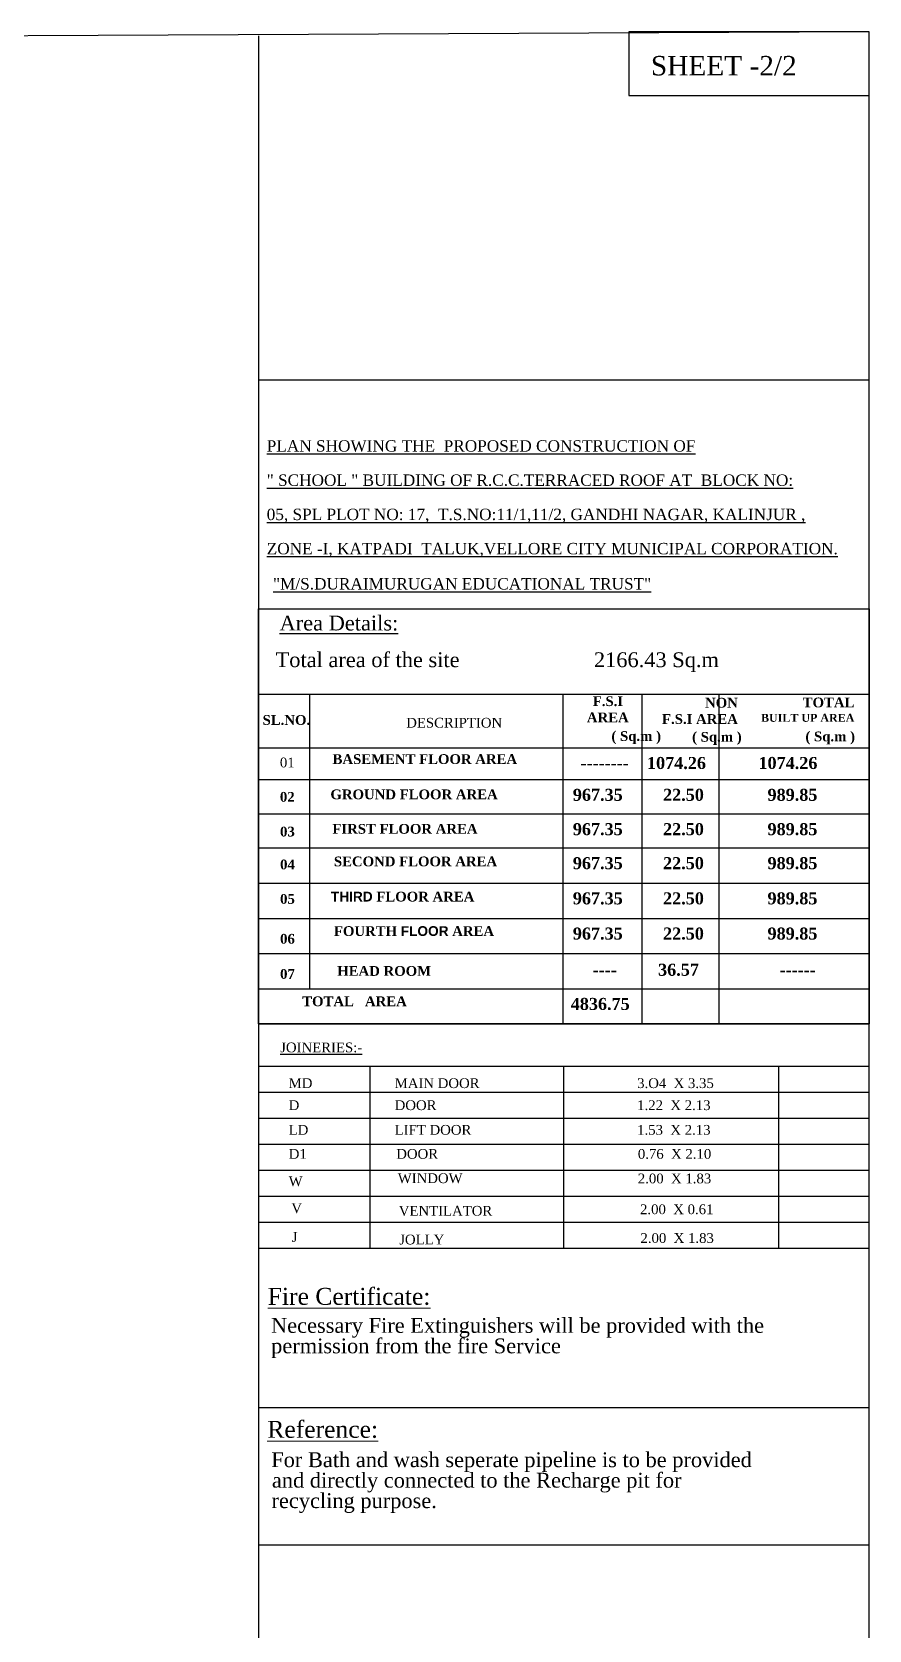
# Model space of a CAD drawing. Header units: metres. Extents: x 789 to 1127, y 8 to 183.
# Drawn here: x 966.54 to 985.81, y 63 to 99.77 of the extents above; entities that cross this region are included whole.
import ezdxf

# ---------------------------------------------------------------- set-up
doc = ezdxf.new("R2010")
doc.units = ezdxf.units.M
doc.header["$MEASUREMENT"] = 0
doc.layers.add('T E X T', color=7, linetype='Continuous')
doc.layers.add('TEXT1', color=7, linetype='Continuous')
doc.styles.add('S', font='swiss.ttf')
doc.styles.get("Standard").update_dxf_attribs({"font": 'BOOKOS.TTF'})
doc.styles.add('style1', font='romantic.ttf')
doc.styles.add('TIMES', font='BOOKOS.TTF')

msp = doc.modelspace()

# ---------------------------------------------------------------- linework, layer by layer
at = {"layer": 'TEXT1', "color": 12}
for p, q in [((971.75597, 99.67767), (971.75597, 33.14967)), ((985.81404, 91.75782), (971.75597, 91.75782)), ((971.75597, 91.75782), (971.75597, 86.4903)), ((985.81404, 86.4903), (985.81404, 91.75782)), ((971.75597, 76.94334), (971.75597, 86.4903)), ((971.75597, 86.4903), (985.81404, 86.4903)), ((971.75597, 86.4903), (985.81404, 86.4903)), ((985.81404, 86.4903), (985.81404, 76.94334)), ((971.75597, 84.52835), (985.81404, 84.52835)), ((972.93934, 77.75302), (972.93934, 84.52835)), ((978.76882, 76.94334), (978.76882, 84.52835)), ((980.58819, 76.94334), (980.58819, 84.52835)), ((982.36464, 76.94334), (982.36464, 84.52835)), ((971.75597, 83.29665), (985.81404, 83.29665)), ((971.75597, 82.56406), (985.81404, 82.56406)), ((971.75597, 81.77382), (985.81404, 81.77382)), ((971.75597, 80.99175), (985.81404, 80.99175)), ((971.75597, 80.18207), (985.81404, 80.18207)), ((971.75597, 79.37239), (985.81404, 79.37239)), ((971.75597, 78.56271), (985.81404, 78.56271)), ((971.75597, 77.75302), (985.81404, 77.75302)), ((971.75597, 76.94334), (985.81404, 76.94334)), ((985.81404, 76.94334), (971.75597, 76.94334)), ((971.75597, 76.94334), (985.81404, 76.94334)), ((971.75597, 75.97148), (985.81404, 75.97148)), ((974.32565, 71.78688), (974.32565, 75.97148)), ((978.785, 71.78688), (978.785, 75.97148)), ((983.73487, 71.78688), (983.73487, 75.97148)), ((971.75597, 75.37368), (985.81404, 75.37368)), ((971.75597, 74.77588), (985.81404, 74.77588)), ((971.75597, 74.17808), (985.81404, 74.17808)), ((971.75597, 73.58028), (985.81404, 73.58028)), ((971.75597, 72.98248), (985.81404, 72.98248)), ((971.75597, 72.38468), (985.81404, 72.38468)), ((971.75597, 71.78688), (985.81404, 71.78688)), ((971.75597, 68.11882), (985.81404, 68.11882)), ((971.75597, 64.957), (985.81404, 64.957))]:
    msp.add_line(p, q, dxfattribs=at)
for points in [[(985.81404, 99.7669), (908.34527, 99.39811), (908.34527, 33.14967), (985.81404, 33.14967)], [(985.81404, 99.7669), (980.28084, 99.7669), (980.28084, 98.30392), (985.81404, 98.30392)]]:
    msp.add_lwpolyline(points, close=True, dxfattribs=at)

# ---------------------------------------------------------------- texts
at = {"layer": 'T E X T', "char_height": 0.2625, "attachment_point": 1, "line_spacing_factor": 1.8}
for s, insert, width in [('\\A1;{\\LPLAN SHOWING THE  PROPOSED CONSTRUCTION OF  \\P\\C7;" SCHOOL " \\C256;BUILDING\\C7; OF \\C256;R.C.C.TERRACED ROOF AT  BLOCK NO: \\P05, SPL PLOT NO: 17,  T.S.NO:11/1,11/2, GANDHI NAGAR, KALINJUR ,\\PZONE -I, KATPADI  TALUK,VELLORE CITY MUNICIPAL CORPORATION.}', (971.9466, 90.37343), 72.8174345), ('\\A1;{\\L"M/S.DURAIMURUGAN EDUCATIONAL TRUST"}', (972.09211, 87.20097), 22.1462894)]:
    msp.add_mtext(s, dxfattribs=dict(at, insert=insert, width=width))
at = {"layer": 'T E X T', "lineweight": -2, "char_height": 0.34125, "attachment_point": 1, "style": 'S'}
for s, insert, width in [('{\\fTimes New Roman|b0|i0|c0|p18;\\LArea Details:\\l                                     }', (972.24252, 86.33725), 11.6623039), ('\\A1;{\\fTimes New Roman|b0|i0|c0|p18;Total area of the site \\A0;                       2166.43 Sq.m}', (972.15091, 85.49332), 14.2326249)]:
    msp.add_mtext(s, dxfattribs=dict(at, insert=insert, width=width))
at = {"layer": 'T E X T', "style": 'style1'}
for s, insert, char_height, width, attachment_point in [('{\\fTimes New Roman|b1|i0|c0|p18;\\W9.67087; \\W4; \\W1;F.S.I\\P\\W8.06344; \\W4; \\W1;AREA}', (978.29223, 84.48179), 0.225, 2.6123685, 1), ('\\pt1.35;{\\fTimes New Roman|b1|i0|c0|p18; NON \\PF.S.I AREA }', (982.79388, 84.44598), 0.225, 2.6123685, 3), ('\\pt1.35;{\\fTimes New Roman|b1|i0|c0|p18;TOTAL\\P\\H0.8135x;BUILT UP AREA\\H1.22925x;\\P }', (985.47638, 84.45221), 0.225, 2.6123685, 3), ('{\\fTimes New Roman|b1|i0|c0|p18;SL.NO.}', (971.85155, 84.0492), 0.225, 1.1763853, 1), ('\\pt1.35;{\\fTimes New Roman|b0|i0|c0|p18;DESCRIPTION}', (975.15776, 83.98563), 0.225, 2.6123685, 1), ('\\pt1.35;{\\fTimes New Roman|b1|i0|c0|p18;( Sq.m )}', (981.02479, 83.67916), 0.225, 2.6123685, 3), ('\\pt1.35;{\\fTimes New Roman|b1|i0|c0|p18;( Sq.m )}', (982.88196, 83.66136), 0.225, 2.6123685, 3), ('\\pt1.35;{\\fTimes New Roman|b1|i0|c0|p18;( Sq.m )}', (985.49121, 83.67041), 0.225, 2.6123685, 3), ('{\\fTimes New Roman|b1|i0|c0|p18;BASEMENT FLOOR AREA }', (973.46256, 83.14915), 0.225, 11.7912752, 1), ('{\\fTimes New Roman|b0|i0|c0|p18;01}', (972.25016, 83.07077), 0.225, 0.4457374, 1), ('{\\fTimes New Roman|b1|i0|c0|p18;--------}', (980.28268, 83.08517), 0.2765817, 2.0530975, 3), ('{\\fTimes New Roman|b1|i0|c0|p18;1074.26}', (982.05914, 83.08517), 0.2765817, 2.0530975, 3), ('{\\fTimes New Roman|b1|i0|c0|p18;1074.26}', (984.62518, 83.08517), 0.2765817, 2.0530975, 3), ('{\\fTimes New Roman|b1|i0|c0|p18;02}', (972.25016, 82.28054), 0.225, 0.6024445, 1), ('{\\fTimes New Roman|b1|i0|c0|p18;GROUND FLOOR AREA}', (973.41244, 82.33764), 0.225, 11.7912752, 1), ('{\\fTimes New Roman|b1|i0|c0|p18;967.35}', (980.14277, 82.35258), 0.2765817, 2.0530975, 3), ('{\\fTimes New Roman|b1|i0|c0|p18;22.50}', (982.01107, 82.35258), 0.2765817, 2.0530975, 3), ('{\\fTimes New Roman|b1|i0|c0|p18;989.85}', (984.62518, 82.35258), 0.2765817, 2.0530975, 3), ('{\\fTimes New Roman|b1|i0|c0|p18;03}', (972.25351, 81.48061), 0.225, 0.5711031, 1), ('{\\fTimes New Roman|b1|i0|c0|p18;FIRST FLOOR AREA}', (973.45807, 81.54412), 0.225, 11.7912752, 1), ('{\\fTimes New Roman|b1|i0|c0|p18;967.35}', (980.14277, 81.56234), 0.2765817, 2.0530975, 3), ('{\\fTimes New Roman|b1|i0|c0|p18;22.50}', (982.01107, 81.56234), 0.2765817, 2.0530975, 3), ('{\\fTimes New Roman|b1|i0|c0|p18;989.85}', (984.62518, 81.56234), 0.2765817, 2.0530975, 3), ('{\\fTimes New Roman|b1|i0|c0|p18;04}', (972.2546, 80.72475), 0.225, 0.5711031, 1), ('{\\fTimes New Roman|b1|i0|c0|p18;SECOND FLOOR AREA }', (973.49374, 80.79441), 0.225, 11.7912752, 1), ('{\\fTimes New Roman|b1|i0|c0|p18;967.35}', (980.14277, 80.78027), 0.2765817, 2.0530975, 3), ('{\\fTimes New Roman|b1|i0|c0|p18;22.50}', (982.01107, 80.78027), 0.2765817, 2.0530975, 3), ('{\\fTimes New Roman|b1|i0|c0|p18;989.85}', (984.62518, 80.78027), 0.2765817, 2.0530975, 3), ('{\\fTimes New Roman|b1|i0|c0|p18;05}', (972.2546, 79.93186), 0.225, 0.5711031, 1), ('{\\fTimes New Roman|b1|i0|c0|p18; \\fSwis721 BT|b1|i0|c0|p34;THIRD\\fTimes New Roman|b1|i0|c0|p18; FLOOR AREA }', (973.34065, 79.98473), 0.225, 11.7912752, 1), ('{\\fTimes New Roman|b1|i0|c0|p18;967.35}', (980.14277, 79.97058), 0.2765817, 2.0530975, 3), ('{\\fTimes New Roman|b1|i0|c0|p18;22.50}', (982.01107, 79.97058), 0.2765817, 2.0530975, 3), ('{\\fTimes New Roman|b1|i0|c0|p18;989.85}', (984.62518, 79.97058), 0.2765817, 2.0530975, 3), ('{\\fTimes New Roman|b1|i0|c0|p18;FOURTH \\fSwis721 BT|b1|i0|c0|p34;FLOOR\\fTimes New Roman|b1|i0|c0|p18; AREA}', (973.49374, 79.19184), 0.225, 11.7912752, 1), ('{\\fTimes New Roman|b1|i0|c0|p18;967.35}', (980.14277, 79.1609), 0.2765817, 2.0530975, 3), ('{\\fTimes New Roman|b1|i0|c0|p18;22.50}', (982.01107, 79.1609), 0.2765817, 2.0530975, 3), ('{\\fTimes New Roman|b1|i0|c0|p18;989.85}', (984.62518, 79.1609), 0.2765817, 2.0530975, 3), ('{\\fTimes New Roman|b1|i0|c0|p18;06}', (972.2546, 79.01456), 0.225, 0.5711031, 1), ('{\\fTimes New Roman|b1|i0|c0|p18;36.57}', (981.89679, 78.3279), 0.2765817, 1.3747316, 3), ('{\\fTimes New Roman|b1|i0|c0|p18;07}', (972.2546, 78.20488), 0.225, 0.5711031, 1), ('{\\fTimes New Roman|b1|i0|c0|p18;HEAD ROOM}', (973.56928, 78.27455), 0.225, 11.7912752, 1), ('{\\fTimes New Roman|b1|i0|c0|p18;----}', (980.0078, 78.3279), 0.2765817, 1.3747316, 3), ('{\\fTimes New Roman|b1|i0|c0|p18;------}', (984.58842, 78.3279), 0.2765817, 1.3747316, 3), ('{\\fTimes New Roman|b1|i0|c0|p18;TOTAL   AREA    }', (972.764, 77.57606), 0.225, 11.7912752, 1), ('{\\fTimes New Roman|b1|i0|c0|p18;4836.75}', (980.30353, 77.54154), 0.2765817, 2.0530975, 3)]:
    msp.add_mtext(s, dxfattribs=dict(at, insert=insert, char_height=char_height, width=width, attachment_point=attachment_point))
at = {"layer": 'TEXT1'}
msp.add_text('SHEET -2/2', height=0.447284, dxfattribs=at).set_placement((980.79031, 98.76732))
at = {"layer": 'TEXT1', "style": 'TIMES'}
for s, p in [('%%UJOINERIES:-', (972.25698, 76.28961)), ('MD', (972.45147, 75.46731)), ('MAIN DOOR', (974.89214, 75.46731)), ('3.O4  X 3.35', (980.47512, 75.46731)), ('D', (972.45147, 74.96095)), ('DOOR', (974.89214, 74.96095)), ('1.22  X 2.13', (980.47512, 74.96095)), ('LD', (972.45147, 74.39375)), ('LIFT DOOR', (974.89214, 74.39375)), ('1.53  X 2.13', (980.47512, 74.39375)), ('D1', (972.453, 73.84019)), ('DOOR', (974.92918, 73.84019)), ('0.76  X 2.10', (980.4914, 73.84019)), ('W', (972.453, 73.20977)), ('WINDOW', (974.96401, 73.28052)), ('2.00  X 1.83', (980.49062, 73.27488)), ('V', (972.51371, 72.59179)), ('VENTILATOR', (974.98732, 72.53084)), ('2.00  X 0.61', (980.54162, 72.56547)), ('J ', (972.52342, 71.93065)), ('JOLLY', (974.99703, 71.86969)), ('2.00  X 1.83', (980.55133, 71.90433))]:
    msp.add_text(s, height=0.225, dxfattribs=at).set_placement(p)
at = {"layer": 'TEXT1', "lineweight": 0}
for s, p in [('%%UFire Certificate:', (971.96987, 70.47927)), ('%%UReference:', (971.95999, 67.41967))]:
    msp.add_text(s, height=0.39, dxfattribs=at).set_placement(p)
at = {"layer": 'TEXT1', "lineweight": -2, "style": 'style1'}
for s, p in [('Necessary Fire Extinguishers will be provided with the', (972.04565, 69.83529)), ('permission from the fire Service', (972.04902, 69.36436)), ('For Bath and wash seperate pipeline is to be provided', (972.051, 66.74476)), ('and directly connected to the Recharge pit for', (972.0661, 66.27384)), ('recycling purpose.', (972.05662, 65.80291))]:
    msp.add_text(s, height=0.34125, dxfattribs=at).set_placement(p)

doc.saveas('drawing.dxf')
